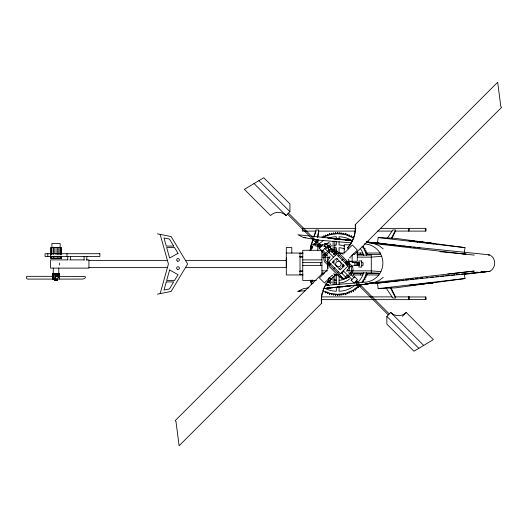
<?xml version="1.0" encoding="UTF-8"?>
<svg xmlns="http://www.w3.org/2000/svg" width="528" height="528" viewBox="0 0 528 528"><rect width="100%" height="100%" fill="white"/><g stroke="black" fill="none" stroke-linecap="round" stroke-linejoin="round"><path stroke-width="0.79" d="M59.327 276.778L59.334 273.596L52.714 273.596L53.031 277.51L52.826 273.596L53.071 275.161M59.222 279.081L59.222 273.596L59.321 276.547M323.545 290.492L323.928 292.136L325.36 291.245L325.736 292.888L327.169 291.997L327.551 293.641L328.984 292.75L329.551 294.439L330.884 293.258L331.683 294.743L332.831 293.515L333.623 295L334.772 293.773L335.564 295.258L336.719 294.023L337.702 295.515L338.686 294.023L339.841 295.258L340.639 293.773L341.788 295L342.58 293.515L343.728 294.743L344.527 293.258L345.86 294.439L346.427 292.75L347.86 293.641L348.242 291.997L349.668 292.888L350.051 291.245L351.483 292.136L351.866 290.492L353.463 291.291L353.569 289.509L355.186 289.997L355.126 288.314L356.737 288.809L356.684 287.126L358.294 287.615L358.241 285.925L359.99 286.282L359.746 285.12M53.684 273.596L53.156 279.081L53.684 273.596L52.714 279.081L53.156 273.596L52.826 279.081L52.826 273.596M54.701 280.447L54.839 279.081L55.057 280.447L54.655 279.081L54.701 280.447L55.057 279.081L55.341 280.447M59.017 277.933L58.496 277.484L58.892 273.596L59.083 276.725M413.305 241.25L414.328 241.375M421.483 242.24L422.611 242.372L422.03 242.048M422.611 242.392C420.493 242.411 419.701 242.048 421.021 241.93L418.869 241.659L419.529 242.147L424.057 242.299M424.255 242.55L423.403 242.451M431.831 243.593L431.336 243.19M331.683 294.743L331.861 293.383M339.662 234.102L339.841 232.742L338.686 233.977L337.702 232.485L336.719 233.977L335.564 232.742L334.772 234.227L333.623 233L332.831 234.485L331.683 233.257L330.884 234.742L329.551 233.561L328.984 235.25L327.551 234.359L327.169 236.003L325.736 235.112L325.36 236.755L323.928 235.864L323.545 237.508L321.948 236.709L322.628 237.884M333.623 295L333.802 293.641M341.609 234.359L341.788 233L340.639 234.227L339.841 232.742M335.564 295.258L335.749 293.898M343.55 234.617L343.728 233.257L344.527 234.742L345.86 233.561L346.427 235.25L347.86 234.359L348.242 236.003L349.668 235.112L350.051 236.755L351.483 235.864L351.866 237.508L353.463 236.709L353.536 237.897M346.632 271.234A10.963 10.963 0 0 0 348.982 266.838L349.265 264.713M56.998 280.447L57.394 279.081L57.215 280.447L56.714 279.081L57.347 280.447L57.215 279.081L57.394 280.447L54.655 280.447L54.839 279.081M368.828 242.431A40.24 0.343 4.1 0 0 375.487 242.867L377.434 242.992L378.18 237.574L394.634 238.26L465.003 247.632L464.363 252.285M54.371 279.081L55.169 273.596L53.156 276.335L52.912 279.081A4.006 1.148 -27.1 0 1 52.985 278.018M56.027 273.596L55.169 279.081L56.879 273.596M57.902 276.355L58.364 273.596M316.826 241.758L317.216 239.408M317.605 237.059L318.78 230.003L316.041 230.003L313.797 236.735M316.952 242.068L317.348 239.719M317.737 237.369L318.78 231.106L354.968 231.099M421.436 284.209C419.12 284.011 424.776 283.312 422.453 284.09L424.604 283.84L423.845 283.536L419.159 284.262M58.496 277.484L56.945 276.652L57.677 273.596M329.551 294.439L329.901 293.126M345.51 234.874L345.86 233.561M160.142 293.621L168.425 264L160.142 234.379M328.396 279.596L328.786 278.236M54.655 280.447L55.057 279.081M312.827 281.444L311.705 281.483L312.193 279.866M361.977 246.517L363.706 246.517L363.218 248.134L365 248.246L364.201 249.836L365.845 250.226L364.954 251.651L366.59 252.034L365.699 253.46L367.343 253.843L366.452 255.281M313.051 238.979L310.556 246.457L310.556 250.622M313.302 239.329L310.556 247.553L312.127 247.553M314.048 237.085L316.041 231.106L302.333 231.106L302.333 228.36L355.951 228.367M409.114 299.231L409.042 299.396A1.3 0.409 -90 0 1 408.481 298.921A1.3 0.409 -90 0 1 408.632 297.139M327.499 282.242L328.007 280.955L328.898 281.47L335.551 274.593A10.963 10.963 0 0 0 338.389 274.963M347.338 235.627L347.86 234.359M325.736 292.888L326.264 291.621M349.147 236.379L349.668 235.112M327.551 293.641L328.073 292.373M350.955 237.131L351.483 235.864M391.248 238.583L395.538 230.003L392.799 230.003L387.314 238.227M391.967 238.253L395.538 231.099L408.903 231.059M352.783 237.884L353.463 236.709M341.913 273.339L343.721 271.267M350.183 285.859L347.787 286.11M343.728 233.257L342.58 234.485L341.788 233M328.819 281.952L331.353 278.929L328.977 277.556M286.051 215.536L289.931 211.662L289.931 203.907L263.762 177.738L244.372 189.367L270.547 215.536A10.963 10.943 45 0 1 286.051 215.536L254.067 183.553M322.641 244.86L319.249 248.252L322.153 251.156M325.789 247.52L321.915 251.401L324.819 254.305L328.7 250.43M348.473 248.879L347.503 247.916A31.159 31.112 18.4 0 0 355.258 224.651L497.666 82.243L500.834 106.597L501.6 107.362L354.275 254.687L353.509 253.915M344.85 277.246A5.709 5.709 0 0 0 348.084 275.629L350.018 273.695A5.709 5.709 0 0 0 350.988 266.911L335.485 251.401A5.709 5.709 0 0 0 328.7 252.371L326.759 254.305A5.709 5.709 0 0 0 325.789 261.089L343.946 279.246M331.65 252.377L333.082 250.939M333.584 254.318L335.023 252.879M333.934 254.892L337.418 251.401M327.644 263.116L337.808 252.952M328.264 264.429L329.881 262.819M329.234 265.399L331.129 263.512M332.198 262.436L336.455 258.185L344.203 265.94M338.197 256.443L339.359 255.275M336.178 260.403L337.834 258.74M333.544 268.844L334.996 267.392M336.455 265.94L336.937 265.452M341.781 260.608L343.24 259.156M338.943 269.26L340.606 267.597M341.814 266.389L343.603 264.607M345.246 262.957L346.856 261.347M337.418 272.725L338.587 271.557M344.315 265.828L340.329 269.815L332.574 262.06M345.926 264.218L348.084 262.06M346.625 265.459L349.054 263.03M338.969 275.048L348.084 265.94L336.455 254.305M341.781 279.022L342.784 278.018L343.49 279.239L340.164 275.953M328.31 279.121L329.281 280.084A31.159 31.112 18.4 0 0 321.526 303.349L179.117 445.757L175.949 421.403L175.184 420.638L322.502 273.313L323.275 274.085M348.084 277.57L351.958 273.695M350.988 280.48L354.869 276.599M386.852 316.338L390.727 312.464A10.963 10.943 45 0 0 406.237 312.464L433.376 339.603L413.992 351.232L386.852 324.093L386.852 316.338L418.836 348.322M402.362 316.338L406.237 312.464M318.318 244.616L319.407 243.778A24.783 24.783 0 0 1 323.387 240.636M311.705 281.483L312.794 280.645M362.617 247.355L363.706 246.517M383.209 277.319L379.045 280.513L374.194 282.526L368.986 283.213L474.243 271.042L447.83 274.105M464.64 274.322L489.832 271.313C495.865 268.105 496.399 258.991 490.525 255.354M324.172 245.48L329.307 242.161M325.71 247.751L330.799 244.457M409.101 228.763A1.373 0.436 -90 0 0 408.903 228.406L408.679 228.406A1.373 0.436 -90 0 0 408.355 229.733A1.373 0.436 -90 0 0 408.679 231.059L408.745 231.092M327.439 246.055L328.33 245.54L331.353 249.071L328.977 250.444L327.439 246.055L329.597 252.615M363.818 248.919L365 248.246M305.25 290.651L297.937 291.416L303.415 288.671L308.9 287.76M349.252 240.26L345.378 239.791L349.958 240.306L345.635 239.857M338.837 287.06L335.577 287.47L339.722 287.034M334.231 253.955L335.551 253.407A10.963 10.963 0 0 1 336.956 253.13M364.577 250.747L365.845 250.226M365.33 252.556L366.59 252.034M366.076 254.371L367.343 253.843M431.284 282.876L434.313 282.506L430.604 282.988L434.326 282.572L431.284 282.876L433.31 282.612M347.596 275.147L346.447 275.537M325.697 288.308L331.841 287.701L326.502 288.427L330.198 287.984L328.251 288.242M332.165 287.846L335.432 287.272L334.039 287.635L334.706 287.582M344.065 286.605L344.81 286.407M360.571 284.863L363.851 284.519M362.023 284.5L368.194 284.064L363.739 284.434M348.982 266.838L359.634 264.31M354.836 262.627L354.836 265.373L359.403 264.515L358.268 264.515L358.268 263.485L348.982 261.162A10.963 10.963 0 0 0 348.223 259.149M297.937 291.416L301.066 290.631M309.566 250.226L311.21 249.836L310.411 248.246L312.193 248.134L311.705 246.517L312.827 246.556M366.452 272.719L367.343 274.157L365.699 274.54L366.59 275.966L364.954 276.349L365.845 277.774L364.201 278.164L365 279.754L363.218 279.866L363.706 281.483L362.023 281.424L362.347 282.5M157.456 294.155L171.164 291.416L187.612 264L171.164 236.584L157.456 233.845M357.991 284.81L323.136 288.776M359.766 284.922L359.865 284.849M429.488 283.252L430.267 283.107L427.601 283.232L429.165 283.292M464.363 273.893L465.003 278.54L395.452 287.846L378.18 288.611L377.434 283.193L371.177 283.615M419.41 284.453L420.011 284.123M339.814 287.034L340.263 286.968L337.643 287.133M334.178 245.276L336.336 244.992L336.336 241.699M334.171 248.015L336.336 247.731L336.336 253.453M359.482 284.962L354.658 285.496L360.73 284.632L359.264 284.803M426.182 283.259C424.816 283.49 427.614 283.061 426.188 283.312M344.21 286.565L340.883 286.895L346.592 286.103L344.322 286.579M409.979 285.595L410.639 285.212L409.933 285.245M413.002 285.034L414.209 284.962L411.576 285.206M344.289 286.546L341.972 286.763L344.738 286.407M338.382 287.173L336.567 287.39L337.643 287.199M413.233 285.193L415.305 284.869L409.748 285.635M409.702 285.265L414.711 284.658M420.803 284.064L421.938 283.925M429.079 283.048L430.109 282.922M418.407 284.48L415.925 284.737M419.219 284.486L421.839 284.163M427.291 283.516L425.066 283.556L427.291 283.503M413.338 284.843L414.605 284.75M377.434 283.193L399.551 280.625M401.188 280.434L403.649 280.15M406.105 279.866L408.56 279.583M411.015 279.292L413.477 279.008M415.932 278.725L417.569 278.533M420.849 278.157L422.486 277.966M378.18 288.611L465.003 278.54M412.13 285.325L411.556 285.061M324.529 288.638L326.608 288.229L325.941 288.288M360.855 284.836L362.934 284.427L362.267 284.48M358.314 284.896L356.723 285.094L359.093 284.909M375.487 283.325L489.832 271.313L486.638 271.537M363.475 284.453L366.366 284.09L362.901 284.605L363.554 284.552M405.623 279.701L407.26 279.536M410.527 279.213L412.163 279.048M415.43 278.725L417.886 278.48M420.341 278.236L422.789 277.992M426.063 277.669L427.7 277.504M430.967 277.18L433.422 276.936M435.871 276.692L438.326 276.448M440.781 276.203L444.048 275.873M445.685 275.708L448.952 275.385M451.407 275.141L454.681 274.817M456.311 274.652L459.584 274.329M461.221 274.164L489.832 271.313M381.803 256.271L371.29 257.149L357.476 257.149M325.334 285.476L363.693 282.282A19.193 19.193 0 0 0 382.879 263.446A19.193 19.193 0 0 0 364.406 243.916M340.699 239.25L336.356 238.847L339.121 239.204M476.249 272.276L477.847 272.158M481.041 271.933L485.041 271.649M365.112 284.031L368.834 283.78M324.68 246.206L325.083 246.2M354.836 265.373L355.978 265.373M328.198 284.671L325.862 284.671M380.695 228.367L408.745 228.373M425.693 228.36A1.373 0.436 -90 0 0 425.324 230.419A1.373 0.436 -90 0 0 426.07 230.419A1.373 0.436 -90 0 0 425.693 228.36L409.246 228.36L409.246 231.106L425.693 231.106M377.177 231.099L391.974 231.099M324.68 243.441L327.426 243.441M324.74 243.599L328.192 243.599M329.855 243.599L330.224 243.599M312.345 244.807L325.268 244.807M350.559 244.807L344.223 244.807L344.223 253.037M322.106 246.18L315.797 246.18L315.797 244.807M323.69 246.18L325.268 246.18M324.74 246.338L325.545 246.338M326.773 246.338L328.192 246.338M330.224 246.338L328.852 246.338L328.852 244.972M310.556 246.866L312.127 246.866M310.556 248.213L312.127 248.213M286.301 253.037L303.145 253.037M334.132 253.037L336.613 253.037M339.035 253.037L344.005 253.037M357.034 253.037L362.756 253.037M366.01 253.037L380.629 253.037M299.581 253.645L302.755 253.645M323.585 254.404L325.235 254.404M356.902 254.404L363.568 254.404M366.802 254.404L380.629 254.404M322.139 255.09L327.875 255.09M357.364 255.09L371.29 255.09L371.29 272.91L379.513 273.253M299.581 256.535L302.755 256.535M300.01 257.149L302.755 257.149M321.941 257.149L329.861 257.149M67.96 259.888L50.543 259.888L50.543 268.112L88.922 268.112L88.922 259.888L86.506 259.888M69.571 259.888L84.084 259.888M302.755 259.888L321.941 259.888M88.922 260.575L167.29 260.575M185.401 260.575L286.341 260.575M348.975 261.261L357.278 261.261L357.278 251.387M302.755 262.627L321.941 262.627M352.295 262.627L359.614 262.627M361.436 262.627L363.066 262.627L363.066 265.373L361.436 265.373M302.755 265.373L321.941 265.373M357.581 265.373L359.614 265.373M88.922 267.425L167.29 267.425M185.401 267.425L286.341 267.425M300.01 270.851L302.755 270.851M321.941 270.851L327.426 270.851M346.916 270.851L371.29 270.851L380.992 271.663M299.581 271.465L302.755 271.465M322.139 272.91L324.601 272.91M348.355 272.91L371.29 272.91M349.358 273.596L351.127 273.596M353.74 273.596L363.568 273.596M366.802 273.596L379.817 273.596M299.581 274.355L302.755 274.355M303.145 274.963L286.301 274.963L286.301 247.553L291.786 247.553L291.786 253.037M334.132 274.963L336.613 274.963M352.922 274.963L362.756 274.963M366.01 274.963L379.005 274.963M52.727 276.335L26.677 276.335A6.607 2.97 -35.1 0 0 29.416 279.081L82.962 279.081A5.214 1.921 -6.8 0 0 85.127 276.533L56.027 276.335L56.945 276.652M316.345 280.447L302.755 280.447L302.755 250.292L321.941 250.292L321.941 274.098M310.556 281.134L312.127 281.134M310.556 279.992L310.556 281.543L312.906 281.543M312.484 283.193L313.289 283.193M321.248 296.894L391.974 296.894M408.837 296.967L425.693 296.967M408.837 299.567L425.693 299.567M321.248 299.64L409.246 299.64L409.246 296.894L395.538 296.894L390.892 287.602M312.899 244.966L314.582 245.025L314.094 243.408L315.777 243.461L315.421 241.718L317.117 242.114L317.117 240.385L318.668 240.92L318.668 239.771M360.188 284.559L361.31 284.599M385.592 244.193L377.434 242.992L379.084 243.058M488.195 255.07L489.832 255.143M351.707 240.418L352.691 240.497L351.787 240.438M309.362 235.963L297.937 234.762L303.415 237.508L305.857 237.699M366.617 241.989L367.613 242.081M351.655 242.9L319.869 240.247L303.415 237.508M439.956 251.704L466.033 254.173L459.954 253.473M366.551 242.075L370.016 242.425L366.762 241.982M334.91 238.643L334.244 238.59L336.31 238.999M340.243 239.408L341.372 239.494L337.28 238.933L341.26 239.375M371.25 242.451L370.616 242.398L372.649 242.807M352.387 240.808L333.571 238.88M366.293 242.227L489.832 254.866M333.333 238.577L329.578 238.082M333.419 238.597L331.498 238.432L336.64 239.039M369.032 242.332L367.204 242.174L372.94 242.84M310.999 236.135L350.995 240.326M367.877 242.095L371.54 242.484M352.466 240.709L349.892 240.22L352.44 240.59M369.626 242.398L370.689 242.596L366.274 242.108M339.715 239.349L337.491 239.059L342.23 239.587L339.471 239.21M332.211 238.359L334.349 238.781L327.532 237.864M371.177 243.032L377.17 243.692M418.315 241.6L416.183 241.342L418.315 241.593M433.495 243.434L432.755 243.659L433.448 243.797M366.359 242.042L367.099 242.128L366.709 242.055M378.18 237.574L465.003 247.632M377.434 242.992L401.188 245.744M402.824 245.936L406.105 246.312M407.741 246.503L411.015 246.886M413.477 247.17L415.114 247.361M417.569 247.645L420.031 247.929M368.986 242.972L474.243 255.136M430.234 243.052L428.142 242.88L433.726 243.467M421.634 242.002L424.255 242.319M431.851 243.421L429.218 243.177L430.426 243.25M433.679 243.83L428.611 243.137L430.049 243.375M390.892 244.735L375.487 242.867L381.163 243.698M393.327 245.025L394.951 245.223M398.191 245.612L399.815 245.81M417.206 241.804C418.651 242.042 415.76 241.626 417.199 241.864M334.171 279.985L336.336 280.269A13.814 13.814 0 0 1 334.158 280.038M334.178 282.724L336.336 283.008M382.787 243.929L384.404 244.167M359.634 263.69L355.978 262.627M328.522 281.879L330.508 282.322M325.895 284.104L328.178 284.612M340.963 239.27L341.471 239.395M329.71 258.06L327.426 257.149L327.426 262.792M347.074 269.94L349.358 270.851L349.358 266.284M374.194 243.659L379.045 245.665L383.209 248.866M366.076 273.629L367.343 274.157M365.33 275.444L366.59 275.966M364.577 277.253L365.845 277.774M333.571 273.768L335.551 274.593M410.117 240.781L412.15 241.025L409.121 240.643L412.837 241.058L409.127 240.577L412.15 241.012M310.411 248.246L311.593 248.919M363.818 279.081L365 279.754M327.538 281.384L330.818 283.721M325.948 283.622L329.234 285.952M314.094 243.408L315.176 244.246M362.617 280.645L363.706 281.483M311.705 246.517L312.794 247.355M344.203 252.371L344.593 252.76L352.348 245.005L357.383 250.041L349.628 257.796L350.018 258.185M330.924 250.714L335.247 255.044M258.911 180.649L289.931 211.662M390.727 312.464L423.68 345.418M354.625 276.844L357.535 279.748L354.143 283.14L351.232 280.236M324.819 248.49L327.73 251.401A7.022 7.022 0 0 1 336.455 250.43L351.958 265.94A7.022 7.022 0 0 1 350.988 274.659L353.899 277.57M328.7 252.371L333.544 257.215M342.269 265.94L343.24 266.911M319.407 243.778L321.11 245.48M288.473 213.114L321.427 246.068M356.321 280.962L389.275 313.916M315.421 241.718L316.384 242.675M359.027 285.325L359.99 286.282M287.503 214.084L320.456 247.038M355.351 281.932L388.304 314.886M322.885 250.43L325.789 253.341A7.022 7.022 0 0 0 324.819 262.06L340.329 277.57A7.022 7.022 0 0 0 349.054 276.599L351.958 279.51M333.544 261.089L334.514 262.06M343.24 270.785L348.084 275.629M347.101 275.326L348.242 276.467M341.557 272.983L345.886 277.312M328.7 262.06L340.329 273.695M326.759 269.815L327.149 270.204L319.394 277.959L324.43 282.995L332.185 275.24L332.574 275.629M356.182 280.553L357.925 282.295A24.783 24.783 0 0 0 363.746 272.62M317.486 245.705L319.75 247.975M325.987 254.212L327.122 255.347M332.93 250.694L335.551 253.407M357.463 286.526L358.294 287.615M355.905 287.72L356.737 288.809M317.117 240.385L317.948 241.474M354.354 288.915L355.186 289.997M385.948 287.714L392.799 297.997L395.538 297.997L390.535 287.984M328.33 245.54L331.353 249.071L330.785 248.081M352.783 290.116L353.463 291.291M327.551 234.359L328.073 235.627M350.955 290.869L351.483 292.136M325.736 235.112L326.264 236.379M349.147 291.621L349.668 292.888M323.928 235.864L324.456 237.131M347.338 292.373L347.86 293.641M310.556 280.447L311.804 284.189M310.556 281.543L311.553 284.533M57.394 280.447L56.998 279.081L57.347 280.447L57.347 279.081L57.215 280.447L56.377 279.081L56.714 280.447M329.551 233.561L329.901 234.874M345.51 293.126L345.86 294.439M56.027 279.081L56.377 280.447M55.671 279.081L56.027 280.447M55.341 279.081L55.671 280.447M52.714 273.596L53.13 275.946M348.982 261.162L349.358 264M335.564 232.742L335.749 234.102M343.55 293.383L343.728 294.743M333.623 233L333.802 234.359M341.609 293.641L341.788 295M331.683 233.257L331.861 234.617M339.662 293.898L339.841 295.258M360.32 253.037L360.32 254.404M360.32 273.596L360.32 274.963M352.143 254.681L352.143 261.261M339.075 239.237L339.075 236.768A24.783 24.783 0 0 1 351.41 240.26M339.075 241.699L339.075 244.992A16.553 16.553 0 0 1 344.725 246.114M339.075 253.453L339.075 247.731A13.814 13.814 0 0 1 344.672 249.071M339.075 276.217L339.075 284.651M339.075 287.12L339.075 291.232A24.783 24.783 0 0 0 354.38 285.661M337.702 232.485L337.702 233.845M337.702 294.155L337.702 295.515M336.336 239.237L336.336 236.768A24.783 24.783 0 0 0 328.33 238.214M336.336 274.547L336.336 284.651M336.336 287.12L336.336 291.232A24.783 24.783 0 0 1 324.68 288.136M334.831 241.058L334.831 253.4M334.831 274.778L334.831 284.651M333.109 241.058L333.109 249.282M333.109 276.428L333.109 284.651M327.426 264.403L327.426 269.24M326.113 243.599L326.113 244.972M320.569 262.627L320.569 265.373M317.83 246.18L317.83 250.292M300.01 253.037L300.01 274.963M286.288 257.446L286.288 259.076M286.288 259.347L286.288 260.337M286.288 260.548L286.288 261.763M286.288 262.68L286.288 263.05M286.288 263.314L286.288 264.469M286.288 264.574L286.288 266.264M86.856 256.463L86.856 260.231M84.117 256.463L84.117 260.231M70.514 256.463L70.514 259.75M67.775 256.463L67.775 259.75M66.99 253.717L66.99 256.463M61.611 254.602L61.611 247.553L50.543 247.553L50.543 258.515L61.611 258.515L61.611 256.166M60.773 247.553L60.773 254.602M60.773 256.166L60.773 258.515M60.139 247.553L60.139 243.441L51.916 243.441L51.916 247.553M60.034 247.553L60.034 254.602M60.034 256.166L60.034 258.515M59.334 262.937L59.334 265.063M58.766 247.553L58.766 254.602M58.766 256.166L58.766 258.515M58.766 268.112L58.766 273.596M57.387 247.553L57.387 254.602M57.387 256.166L57.387 258.515M56.027 247.553L56.027 254.602M56.027 256.166L56.027 258.515M54.173 253.876L54.173 247.612L53.282 247.553L53.282 254.602M54.173 256.225L54.173 258.575L53.282 258.515L53.282 256.166M53.282 268.112L53.282 273.596M51.803 247.553L51.803 254.602M51.803 256.166L51.803 258.515M51.275 247.553L51.275 254.602M51.275 256.166L51.275 258.515M47.804 253.717L47.804 256.463M328.258 268.198A10.963 10.963 0 0 1 327.426 264M327.446 263.287A10.963 10.963 0 0 1 330.145 256.766M338.389 253.037A10.963 10.963 0 0 1 343.246 254.166M408.731 297.013A1.3 0.409 -90 0 1 408.943 297.013M332.072 279.484A13.814 13.814 0 0 1 330.739 278.929M332.053 282.341A19.193 19.193 0 0 1 329.373 281.285M321.849 253.196A19.193 19.193 0 0 1 322.7 252.034M326.311 248.556A19.193 19.193 0 0 1 328.112 247.381M329.373 246.715A19.193 19.193 0 0 1 332.053 245.659M354.321 273.596A16.553 16.553 0 0 1 353.074 275.385M349.648 278.896A16.553 16.553 0 0 1 339.075 283.008M323.829 255.169A16.447 16.447 0 0 1 325.109 253.427M328.271 250.523A16.447 16.447 0 0 1 329.479 249.757M330.752 249.097A16.447 16.447 0 0 1 332.086 248.543M347.134 277.418A13.814 13.814 0 0 1 339.075 280.269M360.254 248.477A24.783 24.783 0 0 1 363.746 255.38M321.526 303.349A28.829 28.783 18.4 0 1 321.644 295.634M321.757 294.941A28.829 28.783 18.4 0 1 322.205 292.875M322.793 290.849A28.829 28.783 18.4 0 1 329.281 280.084M353.984 237.151A28.829 28.783 18.4 0 1 352.671 240.412M352.361 241.045A28.829 28.783 18.4 0 1 350.585 244.075M350.183 244.655A28.829 28.783 18.4 0 1 347.503 247.916M355.258 224.651A28.829 28.783 18.4 0 1 354.743 234.439M354.578 235.125A28.829 28.783 18.4 0 1 354.202 236.478M333.095 262.581A5.485 5.485 0 0 1 333.643 261.261M414.355 241.184L415.82 241.54L413.193 241.025L414.355 241.184M425.047 242.517L427.515 242.86L425.047 242.517M166.261 281.912L163.99 290.057L169.435 288.961L173.666 281.912L166.261 281.912M169.6 269.98L166.65 280.54L174.491 280.54L178.015 274.666L169.6 269.98M328.898 246.53L328.007 247.045L326.74 243.817L328.898 246.53M178.015 253.334L169.6 258.02L166.65 247.46L174.491 247.46L178.015 253.334M330.686 287.833L327.215 288.242L330.686 287.833M351.358 285.727L346.738 286.282L351.358 285.727M422.723 283.708L422.327 283.754L422.723 283.708M173.666 246.088L166.261 246.088L163.99 237.943L169.435 239.039L173.666 246.088M99.891 253.717L45.071 253.717L45.071 256.463L99.891 256.463L99.891 253.717M361.693 260.938L358.948 260.938L358.948 267.062L361.693 267.062L361.693 260.938M337.022 266.376A2.739 2.739 0 0 0 341.134 264A2.739 2.739 0 0 0 337.022 261.624A2.739 2.739 0 0 0 337.022 266.376M425.99 299.185A1.3 0.409 -90 0 0 425.806 297.013A1.3 0.409 -90 0 0 425.297 298.604A1.3 0.409 -90 0 0 425.99 299.185M177.335 261.076A1.373 1.373 0 0 0 179.388 259.888A1.373 1.373 0 0 0 177.335 258.7A1.373 1.373 0 0 0 177.335 261.076M177.335 269.3A1.373 1.373 0 0 0 179.388 268.112A1.373 1.373 0 0 0 177.335 266.924A1.373 1.373 0 0 0 177.335 269.3"/></g></svg>
